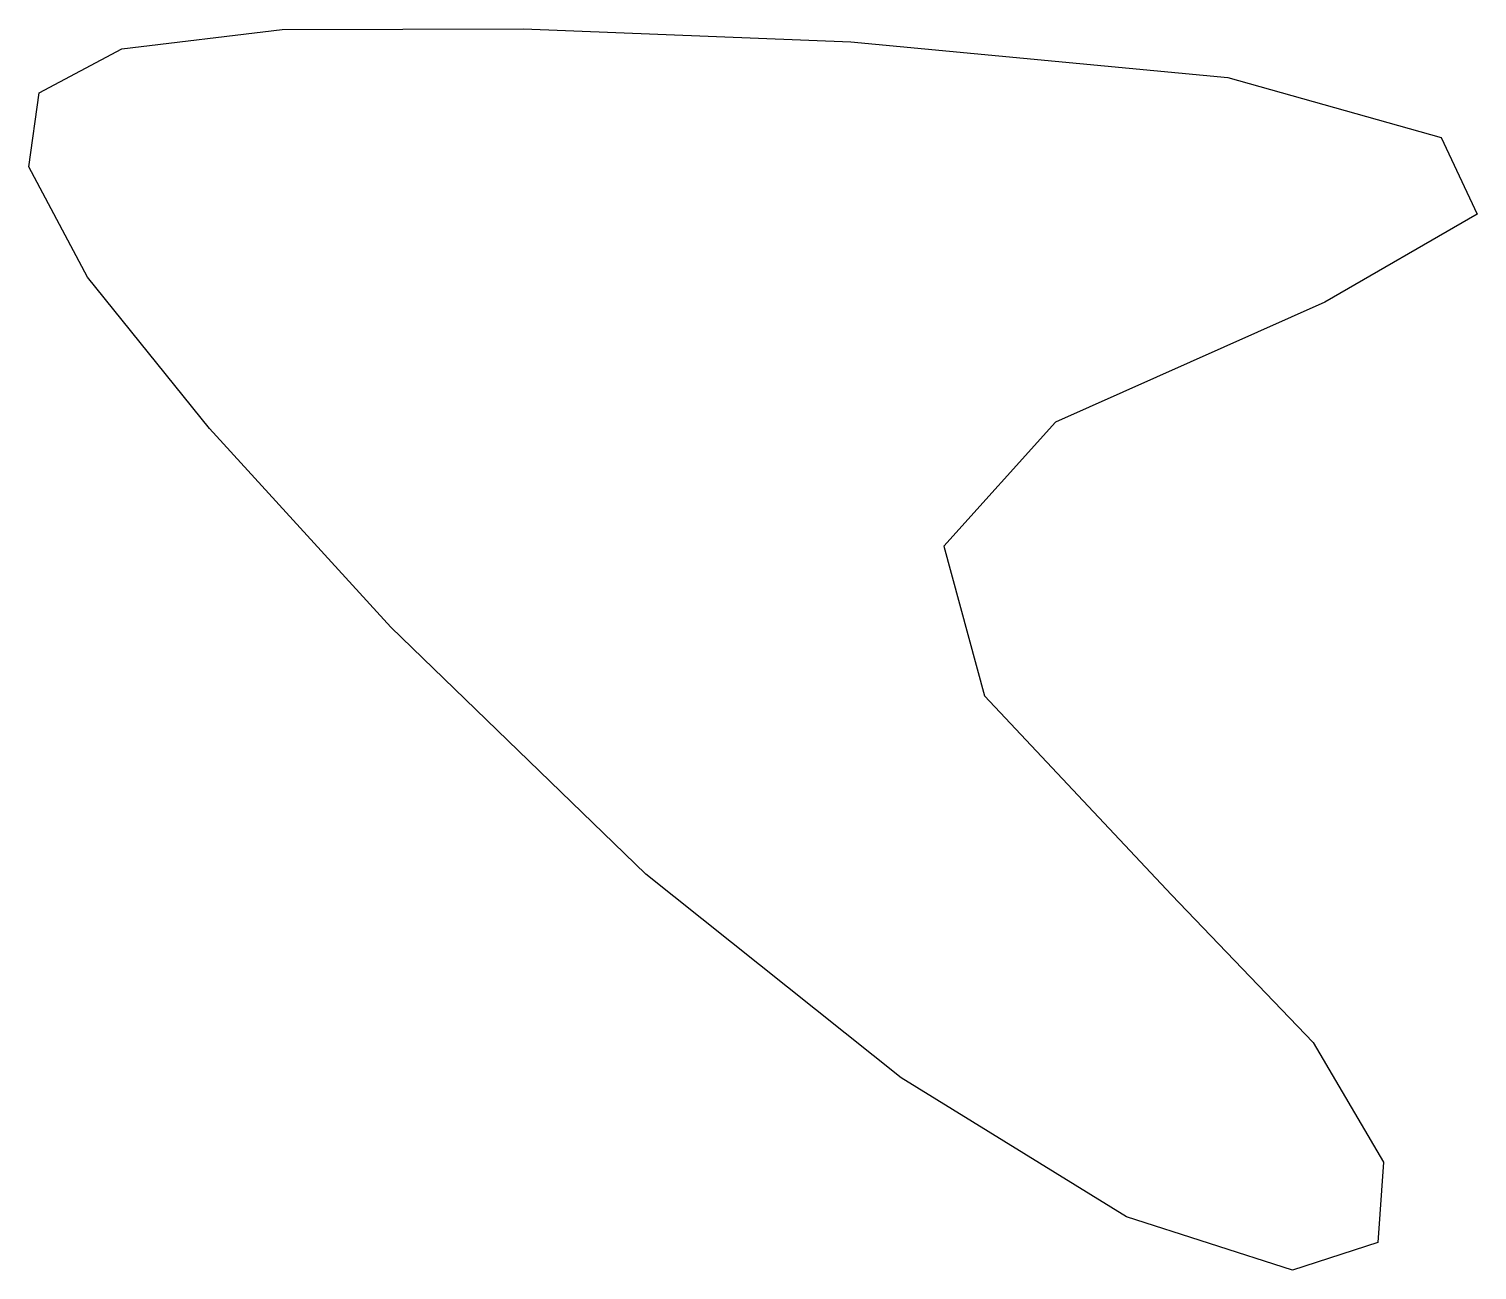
# Model space of a CAD drawing. Extents: x 0.02 to 5.45, y 0 to 4.65.
import ezdxf

# ---------------------------------------------------------------- set-up
doc = ezdxf.new("R2010")
doc.units = 0
doc.layers.get('0').update_dxf_attribs({"linetype": 'CONTINUOUS'})

msp = doc.modelspace()

# ---------------------------------------------------------------- linework, layer by layer
at = {"color": 0}
for p, q in [((0.3638, 4.5779), (0.9646, 4.6509)), ((0.9646, 4.6509), (1.87, 4.6523)), ((1.87, 4.6523), (3.0978, 4.604)), ((0.0537, 4.4125), (0.3638, 4.5779)), ((3.0978, 4.604), (4.5117, 4.4704)), ((4.5117, 4.4704), (5.311, 4.2458)), ((0.0152, 4.1355), (0.0537, 4.4125)), ((5.311, 4.2458), (5.446, 3.9577)), ((0.2343, 3.7221), (0.0152, 4.1355)), ((5.446, 3.9577), (4.8755, 3.6284)), ((0.6918, 3.1543), (0.2343, 3.7221)), ((4.8755, 3.6284), (3.8654, 3.1778)), ((1.3725, 2.4102), (0.6918, 3.1543)), ((3.8654, 3.1778), (3.4465, 2.7134)), ((3.4465, 2.7134), (3.5994, 2.1525)), ((2.3289, 1.4842), (1.3725, 2.4102)), ((3.5994, 2.1525), (4.2995, 1.407)), ((3.2866, 0.7207), (2.3289, 1.4842)), ((4.2995, 1.407), (4.8314, 0.853)), ((4.8314, 0.853), (5.0946, 0.4038)), ((4.1314, 0.1998), (3.2866, 0.7207)), ((5.0946, 0.4038), (5.0739, 0.1034)), ((4.7542, 0), (4.1314, 0.1998)), ((5.0739, 0.1034), (4.7542, 0))]:
    msp.add_line(p, q, dxfattribs=at)

doc.saveas('drawing.dxf')
